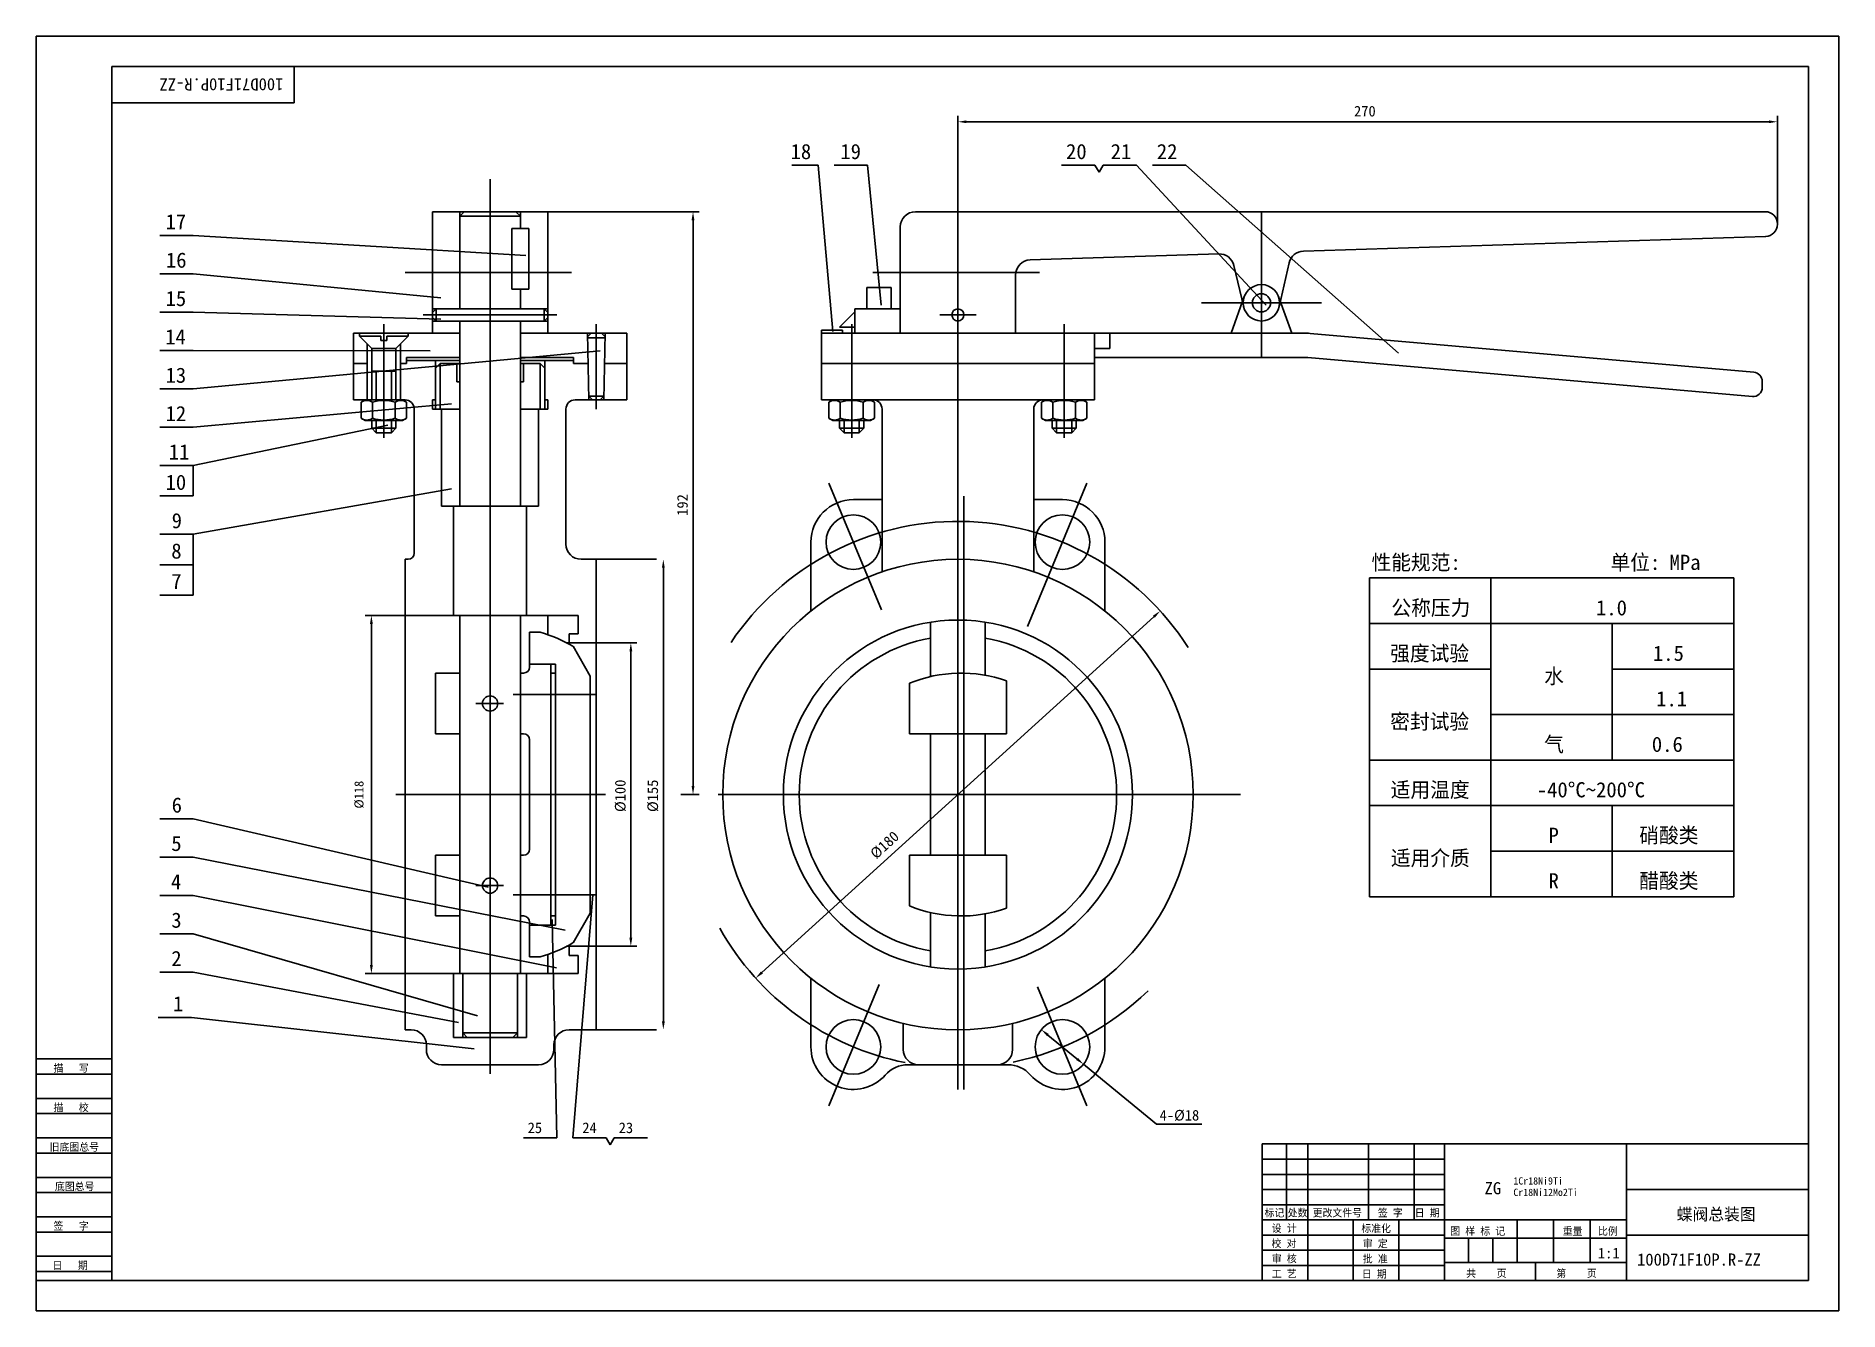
# Model space of a CAD drawing. Header units: metres. Extents: x 0 to 594, y 0 to 420.
import ezdxf

# ---------------------------------------------------------------- set-up
doc = ezdxf.new("R2010")
doc.units = ezdxf.units.M
for name, color, linetype in [('B', 3, 'Continuous'), ('C', 6, 'Continuous'), ('D', 1, 'Continuous'), ('FL', 5, 'Continuous'), ('T', 7, 'Continuous'), ('TL', 4, 'Continuous')]:
    doc.layers.add(name, color=color, linetype=linetype)

# ---------------------------------------------------------------- blocks, each defined once
blk = doc.blocks.new('TUKUN2')
at = {"layer": 'FL'}
for p, q in [((0, 420), (0, 0)), ((594, 420), (0, 420)), ((594, 0), (594, 420)), ((0, 78), (25, 78)), ((0, 70), (25, 70)), ((0, 65), (25, 65)), ((0, 57), (25, 57)), ((412, 30), (412, 55)), ((419, 10), (419, 55)), ((439, 30), (439, 55)), ((454, 30), (454, 55)), ((0, 52), (25, 52)), ((404, 50), (464, 50)), ((0, 44), (25, 44)), ((404, 45), (464, 45)), ((0, 39), (25, 39)), ((404, 40), (464, 40)), ((0, 31), (25, 31)), ((404, 35), (464, 35)), ((449, 10), (449, 30)), ((0, 26), (25, 26)), ((404, 25), (464, 25)), ((0, 18), (25, 18)), ((404, 20), (464, 20)), ((0, 13), (25, 13)), ((404, 15), (464, 15)), ((0, 0), (594, 0))]:
    blk.add_line(p, q, dxfattribs=at)
at = {"layer": 'TL'}
for p, q in [((25, 10), (25, 410)), ((584, 410), (25, 410)), ((85, 410), (85, 398)), ((584, 410), (584, 10)), ((85, 398), (25, 398)), ((0, 83), (25, 83)), ((404, 55), (404, 10)), ((584, 55), (404, 55)), ((464, 10), (464, 55)), ((524, 10), (524, 55)), ((584, 40), (524, 40)), ((524, 30), (404, 30)), ((434, 10), (434, 30)), ((488, 16), (488, 30)), ((500, 16), (500, 30)), ((512, 16), (512, 30)), ((464, 24), (524, 24)), ((472, 16), (472, 24)), ((480, 16), (480, 24)), ((584, 25), (524, 25)), ((524, 16), (464, 16)), ((494, 10), (494, 16)), ((0, 10), (584, 10))]:
    blk.add_line(p, q, dxfattribs=at)
at = {"layer": 'T'}
for s, p in [('描   写', (5.74, 78.76)), ('描   校', (5.74, 65.76)), ('旧底图总号', (4.49, 52.76)), ('底图总号', (6.22, 39.76)), ('标记', (404.75, 31.07)), ('处数', (412.38, 31.07)), ('更改文件号', (420.61, 31.07)), ('签 字', (442.1, 31.07)), ('日 期', (454.23, 31.07)), ('签   字', (5.74, 26.76)), ('校 对', (407.05, 20.99)), ('设 计', (407.14, 25.99)), ('标准化', (436.65, 25.93)), ('审 定', (437.13, 20.93)), ('图 样 标 记', (465.95, 25.04)), ('重量', (503.03, 25.04)), ('比例', (514.64, 25.04)), ('审 核', (407.14, 15.99)), ('批 准', (437.13, 15.93)), ('日   期', (5.45, 13.76)), ('工 艺', (407.14, 10.99)), ('日 期', (436.84, 10.93)), ('共    页', (471.18, 11.13)), ('第    页', (500.9, 11.13))]:
    blk.add_text(s, height=2.5, dxfattribs=at).set_placement(p)

msp = doc.modelspace()

# ---------------------------------------------------------------- linework, layer by layer
at = {"layer": 'B'}
for p, q in [((353.73, 317.12), (353.73, 322.12)), ((348.73, 317.12), (353.73, 317.12))]:
    msp.add_line(p, q, dxfattribs=at)
at = {"layer": 'C'}
for p, q in [((149.59, 342.12), (149.59, 372.81)), ((403.73, 314.12), (403.73, 362.12)), ((303.73, 72.91), (303.73, 355.51)), ((121.59, 342.12), (176.44, 342.12)), ((149.59, 170.12), (149.59, 342.12)), ((275.73, 342.12), (330.57, 342.12)), ((130.59, 328.12), (127.59, 328.12)), ((130.59, 328.12), (168.59, 328.12)), ((168.59, 328.12), (171.59, 328.12)), ((303.73, 328.12), (297.73, 328.12)), ((303.73, 328.12), (309.73, 328.12)), ((403.73, 332.12), (383.97, 332.12)), ((403.73, 332.12), (423.48, 332.12)), ((114.59, 322.12), (114.59, 325.12)), ((114.59, 322.12), (114.59, 300.12)), ((184.59, 322.12), (184.59, 325.12)), ((184.59, 322.12), (184.59, 300.12)), ((268.73, 322.12), (268.73, 325.12)), ((268.73, 322.12), (268.73, 300.12)), ((338.73, 322.12), (338.73, 325.12)), ((338.73, 322.12), (338.73, 300.12)), ((114.59, 289.32), (114.59, 300.12)), ((184.59, 300.12), (184.59, 297.12)), ((268.73, 289.32), (268.73, 300.12)), ((268.73, 300.12), (268.73, 297.12)), ((338.73, 289.32), (338.73, 300.12)), ((338.73, 289.32), (338.73, 300.12)), ((338.73, 300.12), (338.73, 297.12)), ((114.59, 289.32), (114.59, 287.68)), ((268.73, 289.32), (268.73, 287.68)), ((338.73, 289.32), (338.73, 287.68)), ((338.73, 289.32), (338.73, 287.68)), ((278.52, 230.98), (261.25, 272.67)), ((305.73, 72.91), (305.73, 268.41)), ((326.68, 225.53), (346.2, 272.67)), ((157.2, 203.12), (184.59, 203.12)), ((144.93, 200.12), (154.01, 200.12)), ((121.59, 170.12), (118.59, 170.12)), ((121.59, 170.12), (184.59, 170.12)), ((149.59, 170.12), (149.59, 81.12)), ((184.59, 170.12), (187.59, 170.12)), ((224.72, 170.12), (396.86, 170.12)), ((144.93, 140.12), (154.01, 140.12)), ((157.2, 137.12), (184.59, 137.12)), ((277.79, 107.49), (261.25, 67.57)), ((329.97, 106.76), (346.2, 67.57)), ((149.59, 81.12), (149.59, 78.12)), ((303.73, 81.12), (303.73, 78.12)), ((303.73, 81.12), (303.73, 78.12))]:
    msp.add_line(p, q, dxfattribs=at)
for start, end in [(32.56, 146.15), (209.3, 258.87), (281.67, 314.11)]:
    msp.add_arc((303.73, 170.12), 90, start, end, dxfattribs=at)
at = {"layer": 'D'}
for p, q in [((303.73, 355.51), (303.73, 393.76)), ((573.73, 357.99), (573.73, 393.76)), ((306.53, 391.76), (570.93, 391.76)), ((257.66, 377.46), (249.04, 377.46)), ((257.66, 377.46), (262.48, 322.67)), ((262.94, 377.46), (273.94, 377.46)), ((273.94, 377.46), (278.39, 331.34)), ((337.89, 377.46), (348.89, 377.46)), ((348.89, 377.46), (350.21, 375.18)), ((350.21, 375.18), (351.53, 377.46)), ((351.53, 377.46), (362.53, 377.46)), ((362.53, 377.46), (405.31, 331.34)), ((367.81, 377.46), (378.81, 377.46)), ((378.81, 377.46), (448.94, 315.49)), ((168.59, 362.12), (218.45, 362.12)), ((216.45, 359.32), (216.45, 172.92)), ((51.73, 354.33), (40.73, 354.33)), ((51.73, 354.33), (161.37, 347.76)), ((51.73, 341.69), (40.73, 341.69)), ((51.73, 341.69), (133.37, 333.77)), ((51.73, 329.05), (40.73, 329.05)), ((51.73, 329.05), (133.37, 326.78)), ((51.73, 316.41), (40.73, 316.41)), ((51.73, 316.41), (129.87, 316.29)), ((51.73, 303.77), (185.86, 316.29)), ((51.73, 303.77), (40.73, 303.77)), ((51.73, 291.13), (136.87, 298.8)), ((51.73, 291.13), (40.73, 291.13)), ((51.73, 278.49), (115.87, 291.81)), ((51.73, 278.49), (40.73, 278.49)), ((51.73, 268.49), (51.73, 278.49)), ((51.73, 268.49), (40.73, 268.49)), ((51.73, 255.85), (136.87, 270.82)), ((51.73, 255.85), (40.73, 255.85)), ((51.73, 245.85), (51.73, 255.85)), ((51.73, 245.85), (40.73, 245.85)), ((51.73, 235.85), (51.73, 245.85)), ((184.59, 247.62), (204.42, 247.62)), ((206.67, 244.82), (206.67, 95.42)), ((439.33, 241.47), (559.33, 241.47)), ((439.33, 241.47), (439.33, 136.47)), ((479.33, 241.47), (479.33, 136.47)), ((559.33, 241.47), (559.33, 136.47)), ((51.73, 235.85), (40.73, 235.85)), ((121.59, 229.12), (108.48, 229.12)), ((110.48, 113.92), (110.48, 226.32)), ((368.3, 228.72), (239.15, 111.52)), ((439.33, 226.47), (559.33, 226.47)), ((519.33, 226.47), (519.33, 181.47)), ((184.59, 220.12), (197.97, 220.12)), ((195.97, 122.92), (195.97, 217.32)), ((439.33, 211.47), (479.33, 211.47)), ((519.33, 211.47), (559.33, 211.47)), ((479.33, 196.47), (559.33, 196.47)), ((439.33, 181.47), (559.33, 181.47)), ((212.4, 170.12), (218.45, 170.12)), ((439.33, 166.47), (559.33, 166.47)), ((519.33, 166.47), (519.33, 136.47)), ((51.73, 162.17), (40.73, 162.17)), ((51.73, 162.17), (148.93, 139.62)), ((51.73, 149.53), (40.73, 149.53)), ((51.73, 149.53), (174.37, 125.45)), ((479.33, 151.47), (559.33, 151.47)), ((51.73, 136.89), (40.73, 136.89)), ((51.73, 136.89), (171.44, 112.99)), ((176.86, 57.01), (183.44, 137.12)), ((439.33, 136.47), (559.33, 136.47)), ((171.58, 57.01), (170.01, 128.95)), ((51.73, 124.25), (40.73, 124.25)), ((51.73, 124.25), (145.48, 97.2)), ((184.59, 120.12), (197.97, 120.12)), ((51.73, 111.61), (40.73, 111.61)), ((51.73, 111.61), (139.15, 94.97)), ((121.59, 111.12), (108.48, 111.12)), ((51.22, 96.69), (40.22, 96.69)), ((51.22, 96.69), (144.36, 86.35)), ((184.59, 92.62), (204.42, 92.62)), ((342.96, 83.03), (333.38, 90.9)), ((345.12, 81.26), (349.45, 77.71)), ((349.45, 77.71), (369.11, 61.58)), ((369.11, 61.58), (384.11, 61.58)), ((171.58, 57.01), (160.58, 57.01)), ((187.86, 57.01), (176.86, 57.01)), ((189.18, 54.72), (187.86, 57.01)), ((190.5, 57.01), (189.18, 54.72)), ((201.5, 57.01), (190.5, 57.01))]:
    msp.add_line(p, q, dxfattribs=at)
for points in [[(306.53, 392.23), (306.53, 391.3), (303.73, 391.76)], [(570.93, 392.23), (570.93, 391.3), (573.73, 391.76)], [(215.98, 359.32), (216.91, 359.32), (216.45, 362.12)], [(206.21, 244.82), (207.14, 244.82), (206.67, 247.62)], [(110.01, 226.32), (110.95, 226.32), (110.48, 229.12)], [(368.61, 228.37), (367.99, 229.06), (370.37, 230.6)], [(195.5, 217.32), (196.43, 217.32), (195.97, 220.12)], [(215.98, 172.92), (216.91, 172.92), (216.45, 170.12)], [(195.5, 122.92), (196.43, 122.92), (195.97, 120.12)], [(110.01, 113.92), (110.95, 113.92), (110.48, 111.12)], [(239.47, 111.17), (238.84, 111.86), (237.08, 109.63)], [(206.21, 95.42), (207.14, 95.42), (206.67, 92.62)], [(333.08, 90.54), (333.67, 91.26), (331.21, 92.68)], [(342.66, 82.67), (343.26, 83.4), (345.12, 81.26)]]:
    msp.add_solid(points, dxfattribs=at)
at = {"layer": 'FL'}
for p, q in [((112.09, 300.12), (112.09, 309.55)), ((117.09, 300.12), (117.09, 309.55)), ((133.09, 297.12), (133.09, 312.12)), ((166.09, 297.12), (166.09, 312.12)), ((112.09, 289.32), (112.09, 293.32)), ((117.09, 289.32), (117.09, 293.32)), ((266.23, 289.32), (266.23, 293.32)), ((271.23, 289.32), (271.23, 293.32)), ((336.23, 289.32), (336.23, 293.32)), ((336.23, 289.32), (336.23, 293.32)), ((341.23, 289.32), (341.23, 293.32)), ((341.23, 289.32), (341.23, 293.32))]:
    msp.add_line(p, q, dxfattribs=at)
at = {"layer": 'TL'}
for p, q in [((130.59, 322.12), (130.59, 362.12)), ((130.59, 362.12), (139.59, 362.12)), ((139.59, 330.12), (139.59, 362.12)), ((139.59, 362.12), (159.59, 362.12)), ((141.09, 362.12), (139.59, 360.62)), ((139.59, 360.62), (159.59, 360.62)), ((139.59, 359.12), (139.59, 360.62)), ((156.79, 336.63), (156.79, 356.58)), ((156.79, 356.58), (162.39, 356.58)), ((158.09, 362.12), (159.59, 360.62)), ((159.59, 362.12), (168.59, 362.12)), ((159.59, 356.58), (159.59, 362.12)), ((162.39, 336.63), (162.39, 356.58)), ((168.59, 322.12), (168.59, 362.12)), ((284.73, 322.12), (284.73, 357.12)), ((289.73, 362.12), (569.73, 362.12)), ((313.73, 362.12), (322.73, 362.12)), ((573.73, 358.12), (573.73, 357.99)), ((569.85, 353.99), (417.59, 349.14)), ((389.64, 348.25), (327.57, 346.27)), ((412.87, 345.25), (409.58, 330.79)), ((322.73, 322.12), (322.73, 341.27)), ((394.67, 344.4), (397.89, 330.74)), ((162.39, 336.63), (156.79, 336.63)), ((159.59, 330.12), (159.59, 336.63)), ((273.73, 330.12), (273.73, 337.12)), ((273.73, 337.12), (281.73, 337.12)), ((281.73, 330.12), (281.73, 337.12)), ((393.73, 322.12), (398.08, 334.16)), ((413.73, 322.12), (409.37, 334.16)), ((130.59, 330.12), (168.59, 330.12)), ((131.79, 330.12), (130.59, 328.92)), ((131.79, 326.12), (130.59, 327.32)), ((131.79, 326.12), (131.79, 330.12)), ((167.39, 330.12), (168.59, 328.92)), ((167.39, 326.12), (167.39, 330.12)), ((167.39, 326.12), (168.59, 327.32)), ((269.73, 329.12), (264.73, 324.12)), ((269.73, 330.12), (284.73, 330.12)), ((269.73, 322.12), (269.73, 330.12)), ((104.59, 322.12), (139.59, 322.12)), ((104.59, 312.12), (104.59, 322.12)), ((106.59, 321.12), (106.59, 322.12)), ((106.59, 321.12), (113.59, 321.12)), ((110.59, 317.12), (106.59, 321.12)), ((113.59, 321.12), (113.59, 319.67)), ((115.59, 321.12), (115.59, 319.67)), ((115.59, 321.12), (122.59, 321.12)), ((118.59, 317.12), (122.59, 321.12)), ((122.59, 321.12), (122.59, 322.12)), ((130.59, 326.12), (168.59, 326.12)), ((130.59, 322.12), (139.59, 322.12)), ((139.59, 322.12), (139.59, 326.12)), ((139.59, 265.12), (139.59, 322.12)), ((159.59, 322.12), (159.59, 326.12)), ((159.59, 265.12), (159.59, 322.12)), ((159.59, 322.12), (194.59, 322.12)), ((159.59, 322.12), (168.59, 322.12)), ((181.65, 322.12), (182.09, 300.12)), ((182.85, 322.12), (181.68, 320.92)), ((186.33, 322.12), (187.51, 320.92)), ((187.53, 322.12), (187.09, 300.12)), ((194.59, 300.12), (194.59, 322.12)), ((258.73, 323.12), (265.73, 323.12)), ((258.73, 322.12), (258.73, 323.12)), ((258.73, 322.12), (303.73, 322.12)), ((258.73, 312.12), (258.73, 322.12)), ((264.73, 324.12), (269.73, 324.12)), ((265.73, 322.12), (265.73, 323.12)), ((303.73, 322.12), (348.73, 322.12)), ((348.73, 300.12), (348.73, 322.12)), ((353.73, 322.12), (348.73, 322.12)), ((353.73, 322.12), (417.63, 322.12)), ((419.81, 322.02), (565.99, 309.23)), ((109.09, 318.62), (109.09, 300.12)), ((110.59, 317.12), (118.59, 317.12)), ((110.59, 317.12), (110.59, 300.12)), ((113.59, 319.67), (115.59, 319.67)), ((118.59, 317.12), (118.59, 300.12)), ((120.09, 318.62), (120.09, 300.12)), ((181.68, 320.62), (187.5, 320.62)), ((104.59, 312.12), (104.59, 300.12)), ((104.59, 312.12), (109.09, 312.12)), ((110.59, 309.55), (118.59, 309.55)), ((120.09, 312.12), (122.09, 312.12)), ((122.09, 314.12), (139.59, 314.12)), ((122.09, 312.12), (122.09, 314.12)), ((122.09, 313.12), (139.59, 313.12)), ((131.59, 297.12), (131.59, 313.12)), ((131.59, 310.62), (133.09, 312.12)), ((133.09, 312.12), (139.59, 312.12)), ((138.59, 306.12), (138.59, 312.12)), ((159.59, 314.12), (177.09, 314.12)), ((159.59, 313.12), (177.09, 313.12)), ((159.59, 312.12), (166.09, 312.12)), ((160.59, 306.12), (160.59, 312.12)), ((167.59, 310.62), (166.09, 312.12)), ((167.59, 297.12), (167.59, 313.12)), ((177.09, 312.12), (177.09, 314.12)), ((177.09, 312.12), (181.85, 312.12)), ((187.33, 312.12), (194.59, 312.12)), ((258.73, 312.12), (303.73, 312.12)), ((258.73, 312.12), (258.73, 300.12)), ((303.73, 312.12), (348.73, 312.12)), ((348.73, 314.12), (417.72, 314.12)), ((419.03, 314.06), (565.47, 301.25)), ((138.59, 306.12), (139.59, 306.12)), ((159.59, 306.12), (160.59, 306.12)), ((568.73, 304.24), (568.73, 306.24)), ((104.59, 300.12), (121.59, 300.12)), ((108.42, 300.12), (107.09, 299.35)), ((107.09, 299.35), (107.09, 294.09)), ((120.77, 300.12), (108.42, 300.12)), ((110.84, 294.09), (110.84, 299.35)), ((118.35, 299.35), (118.35, 294.09)), ((122.1, 299.35), (120.77, 300.12)), ((122.1, 294.09), (122.1, 299.35)), ((124.59, 249.62), (124.59, 297.12)), ((130.59, 300.12), (131.59, 300.12)), ((130.59, 297.12), (130.59, 300.12)), ((130.59, 297.12), (139.59, 297.12)), ((133.59, 265.12), (133.59, 297.12)), ((159.59, 297.12), (168.59, 297.12)), ((165.59, 265.12), (165.59, 297.12)), ((167.59, 300.12), (168.59, 300.12)), ((168.59, 297.12), (168.59, 300.12)), ((174.59, 252.62), (174.59, 297.12)), ((177.59, 300.12), (194.59, 300.12)), ((182.07, 301.32), (183.29, 300.12)), ((182.07, 301.32), (187.12, 301.32)), ((187.12, 301.32), (185.89, 300.12)), ((258.73, 300.12), (303.73, 300.12)), ((262.55, 300.12), (261.22, 299.35)), ((261.22, 299.35), (261.22, 294.09)), ((274.9, 300.12), (262.55, 300.12)), ((264.97, 294.09), (264.97, 299.35)), ((272.48, 299.35), (272.48, 294.09)), ((276.23, 299.35), (274.9, 300.12)), ((276.23, 294.09), (276.23, 299.35)), ((278.73, 243.47), (278.73, 297.12)), ((348.73, 300.12), (303.73, 300.12)), ((328.73, 243.47), (328.73, 297.12)), ((331.22, 299.35), (332.55, 300.12)), ((331.22, 294.09), (331.22, 299.35)), ((331.22, 294.09), (331.22, 299.35)), ((331.73, 300.12), (348.73, 300.12)), ((334.97, 299.35), (334.97, 294.09)), ((334.97, 299.35), (334.97, 294.09)), ((342.48, 294.09), (342.48, 299.35)), ((342.48, 294.09), (342.48, 299.35)), ((344.9, 300.12), (346.23, 299.35)), ((346.23, 299.35), (346.23, 294.09)), ((346.23, 299.35), (346.23, 294.09)), ((107.09, 294.09), (108.42, 293.32)), ((108.42, 293.32), (120.77, 293.32)), ((110.59, 293.32), (110.59, 290.82)), ((118.59, 293.32), (118.59, 290.82)), ((120.77, 293.32), (122.1, 294.09)), ((261.22, 294.09), (262.55, 293.32)), ((262.55, 293.32), (274.9, 293.32)), ((264.73, 293.32), (264.73, 290.82)), ((272.73, 293.32), (272.73, 290.82)), ((274.9, 293.32), (276.23, 294.09)), ((332.55, 293.32), (331.22, 294.09)), ((332.55, 293.32), (331.22, 294.09)), ((344.9, 293.32), (332.55, 293.32)), ((344.9, 293.32), (332.55, 293.32)), ((334.73, 293.32), (334.73, 290.82)), ((334.73, 293.32), (334.73, 290.82)), ((342.73, 293.32), (342.73, 290.82)), ((342.73, 293.32), (342.73, 290.82)), ((346.23, 294.09), (344.9, 293.32)), ((346.23, 294.09), (344.9, 293.32)), ((112.09, 289.32), (110.59, 290.82)), ((110.59, 290.82), (118.59, 290.82)), ((112.09, 289.32), (117.09, 289.32)), ((117.09, 289.32), (118.59, 290.82)), ((264.73, 290.82), (272.73, 290.82)), ((266.23, 289.32), (264.73, 290.82)), ((266.23, 289.32), (271.23, 289.32)), ((271.23, 289.32), (272.73, 290.82)), ((342.73, 290.82), (334.73, 290.82)), ((342.73, 290.82), (334.73, 290.82)), ((336.23, 289.32), (334.73, 290.82)), ((336.23, 289.32), (334.73, 290.82)), ((341.23, 289.32), (336.23, 289.32)), ((341.23, 289.32), (336.23, 289.32)), ((341.23, 289.32), (342.73, 290.82)), ((341.23, 289.32), (342.73, 290.82)), ((133.59, 265.12), (149.59, 265.12)), ((137.59, 229.12), (137.59, 265.12)), ((149.59, 265.12), (165.59, 265.12)), ((161.59, 229.12), (161.59, 265.12)), ((269.28, 267.27), (278.73, 267.27)), ((328.73, 267.27), (338.17, 267.27)), ((255.28, 253.27), (255.28, 230.61)), ((352.17, 253.27), (352.17, 230.61)), ((121.59, 229.12), (121.59, 247.62)), ((121.59, 247.62), (122.59, 247.62)), ((179.59, 247.62), (184.59, 247.62)), ((184.59, 220.12), (184.59, 247.62)), ((121.59, 170.12), (121.59, 229.12)), ((121.59, 229.12), (137.59, 229.12)), ((137.59, 229.12), (141.59, 229.12)), ((139.59, 170.12), (139.59, 229.12)), ((141.59, 229.12), (157.59, 229.12)), ((157.59, 229.12), (161.59, 229.12)), ((159.59, 170.12), (159.59, 229.12)), ((161.59, 229.12), (178.59, 229.12)), ((168.59, 222.8), (168.59, 229.12)), ((178.59, 223.12), (178.59, 229.12)), ((294.73, 209.21), (294.73, 226.91)), ((312.73, 209.57), (312.73, 226.91)), ((162.59, 212.12), (162.59, 223.62)), ((162.59, 223.62), (166.14, 223.62)), ((176.59, 220.12), (174.81, 220.12)), ((175.59, 220.12), (175.59, 223.12)), ((175.59, 220.12), (175.59, 223.12)), ((175.59, 223.12), (178.59, 223.12)), ((175.59, 223.12), (178.59, 223.12)), ((176.59, 220.12), (184.59, 220.12)), ((184.59, 170.12), (184.59, 220.12)), ((176.91, 219), (182.59, 209.16)), ((131.59, 190.12), (131.59, 210.12)), ((131.59, 210.12), (139.59, 210.12)), ((159.59, 210.12), (160.59, 210.12)), ((162.59, 213.12), (171.09, 213.12)), ((169.59, 213.12), (169.59, 170.12)), ((169.59, 210.12), (171.09, 210.12)), ((171.09, 213.12), (171.09, 170.12)), ((182.59, 170.12), (182.59, 209.16)), ((287.73, 190.12), (287.73, 206.78)), ((319.73, 190.12), (319.73, 207.54)), ((131.59, 190.12), (139.59, 190.12)), ((159.59, 190.12), (160.59, 190.12)), ((287.73, 190.12), (319.73, 190.12)), ((294.73, 170.12), (294.73, 190.12)), ((312.73, 170.12), (312.73, 190.12)), ((162.59, 170.12), (162.59, 188.12)), ((121.59, 170.12), (121.59, 111.12)), ((139.59, 170.12), (139.59, 111.12)), ((159.59, 170.12), (159.59, 111.12)), ((162.59, 170.12), (162.59, 152.12)), ((169.59, 127.12), (169.59, 170.12)), ((171.09, 127.12), (171.09, 170.12)), ((182.59, 170.12), (182.59, 131.08)), ((184.59, 170.12), (184.59, 120.12)), ((294.73, 170.12), (294.73, 150.12)), ((312.73, 170.12), (312.73, 150.12)), ((131.59, 150.12), (131.59, 130.12)), ((131.59, 150.12), (139.59, 150.12)), ((159.59, 150.12), (160.59, 150.12)), ((287.73, 150.12), (319.73, 150.12)), ((287.73, 150.12), (287.73, 133.45)), ((319.73, 150.12), (319.73, 132.69)), ((176.91, 121.23), (182.59, 131.08)), ((294.73, 131.03), (294.73, 113.33)), ((131.59, 130.12), (139.59, 130.12)), ((159.59, 130.12), (160.59, 130.12)), ((162.59, 128.12), (162.59, 116.62)), ((162.59, 127.12), (171.09, 127.12)), ((169.59, 130.12), (171.09, 130.12)), ((312.73, 130.66), (312.73, 113.33)), ((174.81, 120.12), (184.59, 120.12)), ((175.59, 120.12), (175.59, 117.12)), ((184.59, 92.62), (184.59, 120.12)), ((162.59, 116.62), (166.14, 116.62)), ((168.59, 117.44), (168.59, 111.12)), ((175.59, 117.12), (178.59, 117.12)), ((178.59, 117.12), (178.59, 111.12)), ((121.59, 111.12), (140.59, 111.12)), ((121.59, 111.12), (121.59, 92.62)), ((137.59, 111.12), (137.59, 90.12)), ((140.59, 111.12), (140.59, 90.12)), ((140.59, 111.12), (143.59, 111.12)), ((143.59, 111.12), (155.59, 111.12)), ((155.59, 111.12), (158.59, 111.12)), ((158.59, 111.12), (178.59, 111.12)), ((158.59, 111.12), (158.59, 90.12)), ((161.59, 111.12), (161.59, 90.12)), ((255.28, 86.97), (255.28, 109.62)), ((352.17, 86.97), (352.17, 109.62)), ((121.59, 92.62), (123.59, 92.62)), ((137.59, 90.12), (161.59, 90.12)), ((140.59, 91.62), (158.59, 91.62)), ((142.09, 90.12), (140.59, 91.62)), ((157.09, 90.12), (158.59, 91.62)), ((175.59, 92.62), (184.59, 92.62)), ((285.73, 86.12), (285.73, 94.74)), ((321.73, 86.12), (321.73, 94.74)), ((128.59, 87.62), (128.59, 86.12)), ((170.59, 87.62), (170.59, 86.12)), ((321.73, 86.12), (321.76, 86.12)), ((133.59, 81.12), (165.59, 81.12)), ((287.31, 81.12), (320.15, 81.12))]:
    msp.add_line(p, q, dxfattribs=at)
for centre, radius in [((403.73, 332.12), 6), ((403.73, 332.12), 3), ((303.73, 328.12), 2), ((269.28, 253.27), 9), ((338.17, 253.27), 9), ((303.73, 170.12), 77.5), ((303.73, 170.12), 57.5), ((149.59, 200.12), 2.5), ((149.59, 140.12), 2.5), ((269.28, 86.97), 9), ((338.17, 86.97), 9)]:
    msp.add_circle(centre, radius, dxfattribs=at)
for centre, radius, start, end in [((289.73, 357.12), 5, 90, 180), ((569.73, 358.12), 4, 0, 90), ((569.73, 357.99), 4, 271.83, 0), ((327.73, 341.27), 5, 91.83, 180), ((389.8, 343.25), 5, 13.27, 91.83), ((417.74, 344.14), 5, 91.83, 167.18), ((417.63, 297.12), 25, 85, 90), ((417.72, 299.12), 15, 85, 90), ((565.73, 306.24), 3, 0, 85), ((565.73, 304.24), 3, 265, 0), ((108.96, 296.61), 3.32, 55.62, 124.38), ((114.59, 287.51), 12.42, 72.41, 107.59), ((120.22, 296.61), 3.32, 55.62, 124.38), ((121.59, 297.12), 3, 0, 90), ((177.59, 297.12), 3, 90, 180), ((263.1, 296.61), 3.32, 55.62, 124.38), ((268.73, 287.51), 12.42, 72.41, 107.59), ((274.36, 296.61), 3.32, 55.62, 124.38), ((275.73, 297.12), 3, 0, 90), ((331.73, 297.12), 3, 90, 180), ((333.1, 296.61), 3.32, 55.62, 124.38), ((338.73, 287.51), 12.42, 72.41, 107.59), ((344.36, 296.61), 3.32, 55.62, 124.38), ((108.96, 296.83), 3.32, 235.62, 304.38), ((114.59, 305.92), 12.42, 252.41, 287.59), ((120.22, 296.83), 3.32, 235.62, 304.38), ((263.1, 296.83), 3.32, 235.62, 304.38), ((268.73, 305.92), 12.42, 252.41, 287.59), ((274.36, 296.83), 3.32, 235.62, 304.38), ((333.1, 296.83), 3.32, 235.62, 304.38), ((333.1, 296.83), 3.32, 235.62, 304.38), ((338.73, 305.92), 12.42, 252.41, 287.59), ((338.73, 305.92), 12.42, 252.41, 287.59), ((344.36, 296.83), 3.32, 235.62, 304.38), ((344.36, 296.83), 3.32, 235.62, 304.38), ((269.28, 253.27), 14, 90, 180), ((338.17, 253.27), 14, 0, 90), ((122.59, 249.62), 2, 270, 0), ((179.59, 252.62), 5, 180, 270), ((149.59, 170.12), 56, 60.81, 72.82), ((303.73, 170.12), 52.3, 99.91, 260.09), ((303.73, 170.12), 52.3, 279.91, 80.09), ((160.59, 212.12), 2, 270, 0), ((304.73, 165.12), 45, 70.53, 112.2), ((160.59, 188.12), 2, 0, 90), ((160.59, 152.12), 2, 270, 0), ((304.73, 175.12), 45, 247.8, 289.47), ((160.59, 128.12), 2, 0, 90), ((149.59, 170.12), 56, 287.18, 299.19), ((123.59, 87.62), 5, 0, 90), ((175.59, 87.62), 5, 90, 180), ((133.59, 86.12), 5, 180, 270), ((165.59, 86.12), 5, 270, 0), ((269.28, 86.97), 14, 180, 318.67), ((290.73, 86.12), 5, 180, 270), ((316.73, 86.12), 5, 270, 0), ((338.17, 86.97), 14, 221.33, 0), ((287.31, 71.12), 10, 90, 138.67), ((320.15, 71.12), 10, 41.33, 90)]:
    msp.add_arc(centre, radius, start, end, dxfattribs=at)

# ---------------------------------------------------------------- block references
at = {"layer": 'D'}
msp.add_blockref('TUKUN2', (0, 0), dxfattribs=at)

# ---------------------------------------------------------------- texts
for s, height, rotation, p in [('100D71F10P.R-ZZ', 4, 180, (81.49, 406.05)), ('192', 3.5, 90, (214.7, 261.95)), ('%%C118', 3, 90, (107.88, 165.51)), ('%%C100', 3.5, 90, (194.22, 164.37)), ('%%C155', 3.5, 90, (204.92, 164.37)), ('%%C180', 3.5, 42.22, (276.77, 148.66))]:
    msp.add_text(s, height=height, rotation=rotation, dxfattribs=at).set_placement(p)
for s, height, p in [('270', 3.5, (434.23, 393.51)), ('18', 5, (248.59, 379.46)), ('19', 5, (264.99, 379.46)), ('20', 5, (339.34, 379.46)), ('21', 5, (354.05, 379.46)), ('22', 5, (369.26, 379.46)), ('17', 5, (42.66, 356.33)), ('16', 5, (42.78, 343.69)), ('15', 5, (42.66, 331.05)), ('14', 5, (42.54, 318.41)), ('13', 5, (42.66, 305.77)), ('12', 5, (42.66, 293.13)), ('11', 5, (43.73, 280.49)), ('10', 5, (42.66, 270.49)), ('9', 5, (44.68, 257.85)), ('8', 5, (44.56, 247.85)), ('性能规范:', 5, (439.99, 244.13)), ('单位:', 5, (518.73, 244.13)), ('MPa', 5, (538.19, 244.13)), ('7', 5, (44.56, 237.85)), ('公称压力', 5, (446.55, 229.15)), ('1.0', 5, (513.96, 229.15)), ('强度试验', 5, (446.14, 214.16)), ('1.5', 5, (532.71, 214.16)), ('水', 5, (496.87, 206.66)), ('1.1', 5, (533.78, 199.17)), ('密封试验', 5, (446.16, 191.68)), ('气', 5, (496.89, 184.18)), ('0.6', 5, (532.35, 184.18)), ('适用温度', 5, (446.31, 169.2)), ('-40%%dC%%126200%%dC', 5, (494.44, 169.2)), ('6', 5, (44.68, 164.17)), ('5', 5, (44.56, 151.53)), ('P', 5, (498.31, 154.21)), ('硝酸类', 5, (528.21, 154.21)), ('适用介质', 5, (446.38, 146.71)), ('4', 5, (44.44, 138.89)), ('R', 5, (498.31, 139.22)), ('醋酸类', 5, (528.21, 139.22)), ('3', 5, (44.56, 126.25)), ('2', 5, (44.56, 113.61)), ('1', 5, (45.13, 98.69)), ('4-%%C18', 3.5, (370.18, 62.73)), ('25', 3.5, (161.97, 58.59)), ('24', 3.5, (179.97, 58.59)), ('23', 3.5, (191.96, 58.59)), ('ZG', 4, (477.26, 38.44)), ('1Cr18Ni9Ti', 2.4, (486.73, 41.64)), ('Cr18Ni12Mo2Ti', 2.4, (486.73, 37.88)), ('蝶阀总装图', 4, (540.55, 29.86)), ('1:1', 3.5, (514.58, 17.29)), ('100D71F10P.R-ZZ', 4, (527.48, 14.93))]:
    msp.add_text(s, height=height, dxfattribs=at).set_placement(p)

doc.saveas('drawing.dxf')
